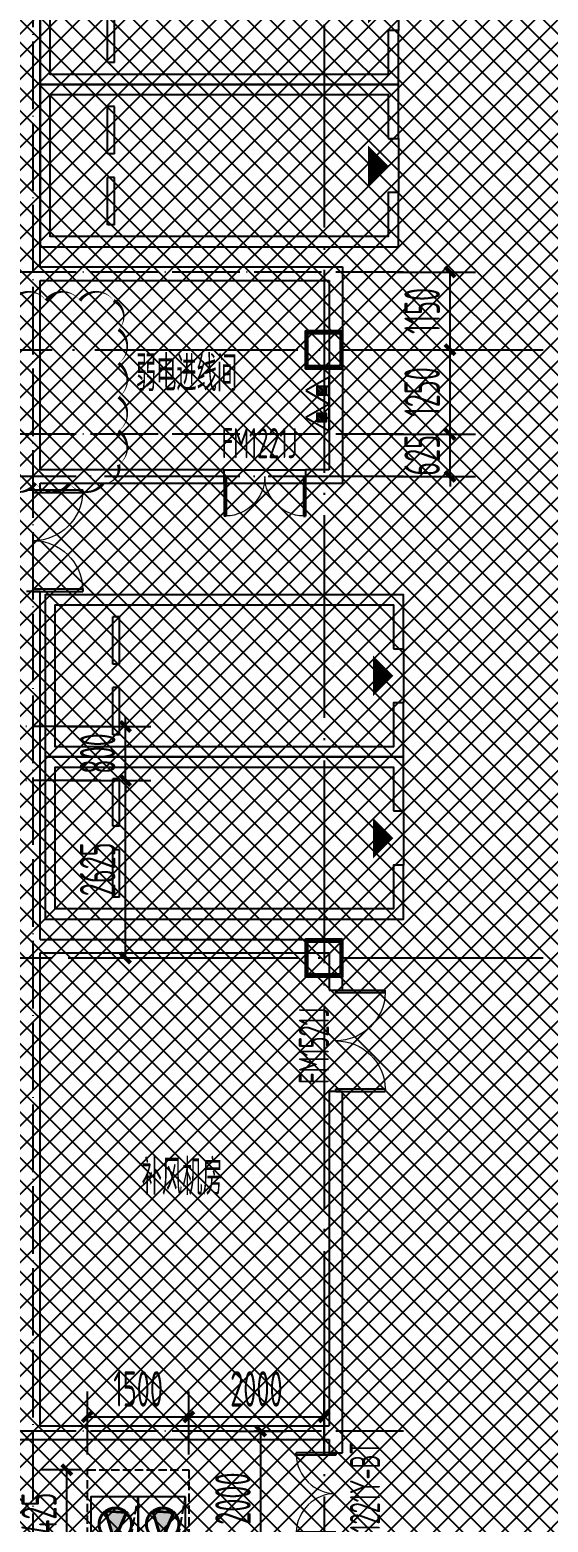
# Model space of a CAD drawing. Extents: x -473190 to 2138458, y -81875 to 2633646.
# Drawn here: x -9048 to -1384, y 101462 to 123544 of the extents above; entities that cross this region are included whole.
import ezdxf

# ---------------------------------------------------------------- set-up
doc = ezdxf.new("R2010")
doc.units = 0
doc.header["$LTSCALE"] = 1000
for name, pattern in [('DASH', [0.35, 0.25, -0.1]), ('DOTE', [2.42, 2, -0.2, 0.02, -0.2]), ('排水', [1.1, 1, -0.1])]:
    doc.linetypes.add(name, pattern=pattern)
for name, color, linetype in [('00-停车位', 67, 'Continuous'), ('A-COLUMN', 2, 'Continuous'), ('A-ROOM_NAME', 23, 'Continuous'), ('A-WALL', 2, 'Continuous'), ('DOOR_FIRE', 4, 'Continuous'), ('DOOR_FIRE_TEXT', 7, 'Continuous'), ('DOTE', 1, 'DOTE'), ('PUB_DIM', 3, 'Continuous'), ('W-EQUIP_灭火器', 7, 'Continuous'), ('索引线', 252, 'Continuous'), ('集水坑', 4, 'Continuous'), ('雨棚投影', 147, 'Continuous')]:
    doc.layers.add(name, color=color, linetype=linetype)
doc.layers.add('GPS-污水', color=2, linetype='排水', lineweight=40)
doc.layers.add('钢柱', color=51, linetype='Continuous', lineweight=35)
doc.styles.add('8B2_02', font='tssdeng.shx', dxfattribs={"width": 0.6, "bigfont": 'TSSDCHN.shx'})
doc.styles.add('_TCH_DIM_T3', font='tssdeng.shx', dxfattribs={"width": 0.564706, "bigfont": '@@@tssdchn.shx'})
doc.styles.add('_TCH_WINDOW', font='tssdeng.shx', dxfattribs={"width": 0.8, "height": 3.5, "bigfont": 'tssdchn.shx'})
doc.styles.get("Standard").update_dxf_attribs({"font": 'gbenor.shx', "bigfont": 'gbcbig.shx'})
doc.dimstyles.new('_TCH_ARCH&&150', dxfattribs={"dimtxt": 525, "dimasz": 150, "dimexe": 375, "dimexo": 450, "dimgap": 150, "dimtad": 1, "dimdec": 0, "dimzin": 0, "dimdsep": 46, "dimtxsty": '_TCH_DIM_T3', "dimblk": 'ARCHTICK', "dimcen": 0.09, "dimclrt": 7, "dimazin": 2, "dimtfac": 1, "dimtdec": 0, "dimtix": 1, "dimtmove": 2, "dimatfit": 3, "dimfxl": 0, "dimtolj": 1, "dimtzin": 0, "dimarcsym": 0})

# ---------------------------------------------------------------- blocks, each defined once
blk = doc.blocks.new('车位2400x5300')
at = {"layer": '00-停车位', "color": 251}
for p, q in [((-875, -1000), (-175, -1000)), ((-875, -1100), (-875, -1000)), ((-875, -1100), (-175, -1100)), ((-175, -1100), (-175, -1000)), ((175, -1000), (875, -1000)), ((175, -1100), (175, -1000)), ((175, -1100), (875, -1100)), ((875, -1100), (875, -1000)), ((400, -5300), (-400, -5300))]:
    blk.add_line(p, q, dxfattribs=at)
blk.add_lwpolyline([(400, -5150), (400, -5300), (1200, -5300), (1200, 0), (-1200, 0), (-1200, -5300), (-400, -5300), (-400, -5150), (-1050, -5150), (-1050, -150), (1050, -150), (1050, -5150), (400, -5150)], dxfattribs=at)
blk.add_lwpolyline([(0, -5150, 0, 600, 0), (0, -4850, 600, 600, 0)], format="xyseb", dxfattribs=at)
blk = doc.blocks.new('$SB01_1')
h = blk.add_hatch(color=256)
h.dxf.hatch_style = 1
h.paths.add_polyline_path([(-0.381, -0.323), (0.5, 0), (-0.381, 0.323)])
h.paths.add_polyline_path([(0, 0), (0.002, 0), (0.002, 0.001), (0, 0.001)], flags=24)
h.paths.add_polyline_path([(0, -0.002), (0.003, -0.002), (0.003, -0.001), (0, -0.001)], flags=24)
h.paths.add_polyline_path([(0, -0.003), (0.003, -0.003), (0.003, -0.002), (0, -0.002)], flags=24)
for p, q in [((0.5, 0), (-0.381, 0.323)), ((-0.381, 0.323), (-0.381, -0.323)), ((0.5, 0), (-0.381, -0.323))]:
    blk.add_line(p, q)
blk.add_circle((0, 0), 0.5)
at = {"flags": 1}
for tag, p in [('UNIT', (0, 0)), ('SPEC', (0, -0.002)), ('WHAT', (0, -0.003))]:
    blk.add_attdef(tag, p, '', height=0.001, dxfattribs=at)
blk = doc.blocks.new('人防集水坑')
at = {"layer": 'GPS-污水', "linetype": '排水'}
for p, q in [((307486, 701151), (307284, 701151)), ((307486, 700451), (307284, 700451))]:
    blk.add_line(p, q, dxfattribs=at)
for centre in [(307561, 701151), (307561, 700451)]:
    blk.add_circle(centre, 75, dxfattribs=at)
at = {"layer": '集水坑', "linetype": 'DASH', "ltscale": 0.5}
blk.add_lwpolyline([(306241, 700051), (306241, 701551), (307741, 701551), (307741, 700051)], close=True, dxfattribs=at)
at = {"layer": '集水坑', "linetype": 'Continuous', "ltscale": 0.5}
for points in [[(306641, 701501), (306641, 700801), (307341, 700801), (307341, 701501)], [(306641, 700801), (306641, 700101), (307341, 700101), (307341, 700801)]]:
    blk.add_lwpolyline(points, close=True, dxfattribs=at)
at = {"layer": '集水坑', "linetype": 'DASH', "ltscale": 0.5}
for points in [[(307341, 700801), (307237, 701397), (306641, 701501)], [(307347, 700101), (307243, 700697), (306647, 700801)]]:
    blk.add_lwpolyline(points, dxfattribs=at)
at = {"layer": 'GPS-污水', "linetype": '排水', "xscale": -480.0000000000002, "yscale": 480.0000000000002, "zscale": 480.0000000000002, "rotation": 176.2535374729293}
for p in [(307045, 701164, 0), (307045, 700464, 0)]:
    blk.add_blockref('$SB01_1', p, dxfattribs=at)
blk = doc.blocks.new('_ArchTick')
at = {"color": 0, "linetype": 'ByBlock', "const_width": 0.4}
blk.add_lwpolyline([(-0.5, -0.5), (0.5, 0.5)], dxfattribs=at)
blk = doc.blocks.new('*D5297')
at = {"layer": 'Defpoints', "color": 0, "transparency": 16777216}
for p in [(80981, -84993), (81636, -84993), (81636, -86418)]:
    blk.add_point(p, dxfattribs=at)
at = {"layer": 'PUB_DIM', "color": 0, "lineweight": -2, "transparency": 16777216}
for p, q in [((81186, -84993), (80606, -84993)), ((80981, -86418), (80981, -84993)), ((81186, -86418), (80606, -86418))]:
    blk.add_line(p, q, dxfattribs=at)
at = {"layer": 'PUB_DIM', "color": 0, "lineweight": -2, "transparency": 16777216, "xscale": 150, "yscale": 150, "zscale": 150}
for p, rotation in [((80981, -84993), 90), ((80981, -86418), 270)]:
    blk.add_blockref('_ArchTick', p, dxfattribs=dict(at, rotation=rotation))
at = {"layer": 'PUB_DIM', "color": 7, "transparency": 16777216, "insert": (80569, -85706), "char_height": 525, "attachment_point": 5, "rotation": 90, "style": '_TCH_DIM_T3'}
blk.add_mtext('\\A1;1425', dxfattribs=at)
blk = doc.blocks.new('*D5298')
at = {"layer": 'Defpoints', "color": 0, "transparency": 16777216}
for p in [(82784, -84207), (81284, -85215), (82784, -85215)]:
    blk.add_point(p, dxfattribs=at)
at = {"layer": 'PUB_DIM', "color": 0, "lineweight": -2, "transparency": 16777216}
for p, q in [((81284, -84765), (81284, -83832)), ((82784, -84765), (82784, -83832)), ((81284, -84207), (82784, -84207))]:
    blk.add_line(p, q, dxfattribs=at)
at = {"layer": 'PUB_DIM', "color": 0, "lineweight": -2, "transparency": 16777216, "xscale": 150, "yscale": 150, "zscale": 150, "rotation": 180}
blk.add_blockref('_ArchTick', (81284, -84207), dxfattribs=at)
at = {"layer": 'PUB_DIM', "color": 0, "lineweight": -2, "transparency": 16777216, "xscale": 150, "yscale": 150, "zscale": 150}
blk.add_blockref('_ArchTick', (82784, -84207), dxfattribs=at)
at = {"layer": 'PUB_DIM', "color": 7, "transparency": 16777216, "insert": (82034, -83795), "char_height": 525, "attachment_point": 5, "style": '_TCH_DIM_T3'}
blk.add_mtext('\\A1;1500', dxfattribs=at)
blk = doc.blocks.new('*D5299')
at = {"layer": 'Defpoints', "color": 0, "transparency": 16777216}
for p in [(84784, -84207), (82784, -85215), (84784, -85215)]:
    blk.add_point(p, dxfattribs=at)
at = {"layer": 'PUB_DIM', "color": 0, "lineweight": -2, "transparency": 16777216}
for p, q in [((82784, -84765), (82784, -83832)), ((84784, -84765), (84784, -83832)), ((82784, -84207), (84784, -84207))]:
    blk.add_line(p, q, dxfattribs=at)
at = {"layer": 'PUB_DIM', "color": 0, "lineweight": -2, "transparency": 16777216, "xscale": 150, "yscale": 150, "zscale": 150, "rotation": 180}
blk.add_blockref('_ArchTick', (82784, -84207), dxfattribs=at)
at = {"layer": 'PUB_DIM', "color": 0, "lineweight": -2, "transparency": 16777216, "xscale": 150, "yscale": 150, "zscale": 150}
blk.add_blockref('_ArchTick', (84784, -84207), dxfattribs=at)
at = {"layer": 'PUB_DIM', "color": 7, "transparency": 16777216, "insert": (83784, -83795), "char_height": 525, "attachment_point": 5, "style": '_TCH_DIM_T3'}
blk.add_mtext('\\A1;2000', dxfattribs=at)
blk = doc.blocks.new('A$C00330F2E')
at = {"layer": '钢柱', "color": 4, "lineweight": 35}
for points in [[(49725, -36050), (49175, -36050), (49175, -36600), (49725, -36600)], [(49695, -36570), (49205, -36570), (49205, -36080), (49695, -36080)], [(49725, -45050), (49175, -45050), (49175, -45600), (49725, -45600)], [(49695, -45570), (49205, -45570), (49205, -45080), (49695, -45080)]]:
    blk.add_lwpolyline(points, close=True, dxfattribs=at)
blk = doc.blocks.new('A$C4F5A101F')
at = {"layer": 'DOTE', "color": 16, "linetype": 'DOTE', "ltscale": 1.5}
for p, q in [((-207339.7, 16373.7), (-207339.7, -213765.2)), ((-297848.4, -39257.4), (-173939.7, -39257.4)), ((-297848.4, -48257.4), (-173939.7, -48257.4))]:
    blk.add_line(p, q, dxfattribs=at)
blk = doc.blocks.new('*D5496')
at = {"layer": 'Defpoints', "color": 0, "transparency": 16777216}
for p in [(50924, -21150), (52188, -21150), (50924, -22300)]:
    blk.add_point(p, dxfattribs=at)
at = {"layer": 'PUB_DIM', "color": 0, "lineweight": -2, "transparency": 16777216}
for p, q in [((51374, -21150), (52563, -21150)), ((52188, -22300), (52188, -21150)), ((51374, -22300), (52563, -22300))]:
    blk.add_line(p, q, dxfattribs=at)
at = {"layer": 'PUB_DIM', "color": 0, "lineweight": -2, "transparency": 16777216, "xscale": 150, "yscale": 150, "zscale": 150}
for p, rotation in [((52188, -21150), 90), ((52188, -22300), 270)]:
    blk.add_blockref('_ArchTick', p, dxfattribs=dict(at, rotation=rotation))
at = {"layer": 'PUB_DIM', "color": 7, "transparency": 16777216, "insert": (51776, -21725), "char_height": 525, "attachment_point": 5, "rotation": 90, "style": '_TCH_DIM_T3'}
blk.add_mtext('\\A1;1150', dxfattribs=at)
blk = doc.blocks.new('*D5497')
at = {"layer": 'Defpoints', "color": 0, "transparency": 16777216}
for p in [(50924, -22300), (52188, -22300), (50924, -23550)]:
    blk.add_point(p, dxfattribs=at)
at = {"layer": 'PUB_DIM', "color": 0, "lineweight": -2, "transparency": 16777216}
for p, q in [((51374, -22300), (52563, -22300)), ((52188, -23550), (52188, -22300)), ((51374, -23550), (52563, -23550))]:
    blk.add_line(p, q, dxfattribs=at)
at = {"layer": 'PUB_DIM', "color": 0, "lineweight": -2, "transparency": 16777216, "xscale": 150, "yscale": 150, "zscale": 150}
for p, rotation in [((52188, -22300), 90), ((52188, -23550), 270)]:
    blk.add_blockref('_ArchTick', p, dxfattribs=dict(at, rotation=rotation))
at = {"layer": 'PUB_DIM', "color": 7, "transparency": 16777216, "insert": (51776, -22925), "char_height": 525, "attachment_point": 5, "rotation": 90, "style": '_TCH_DIM_T3'}
blk.add_mtext('\\A1;1250', dxfattribs=at)
blk = doc.blocks.new('*D5498')
at = {"layer": 'Defpoints', "color": 0, "transparency": 16777216}
for p in [(50924, -23550), (52188, -23550), (50924, -24175)]:
    blk.add_point(p, dxfattribs=at)
at = {"layer": 'PUB_DIM', "color": 0, "lineweight": -2, "transparency": 16777216}
for p, q in [((52188, -23550), (52188, -23400)), ((51374, -23550), (52563, -23550)), ((52188, -24175), (52188, -23550)), ((51374, -24175), (52563, -24175)), ((52188, -24175), (52188, -24325))]:
    blk.add_line(p, q, dxfattribs=at)
at = {"layer": 'PUB_DIM', "color": 0, "lineweight": -2, "transparency": 16777216, "xscale": 150, "yscale": 150, "zscale": 150}
for p, rotation in [((52188, -23550), 270), ((52188, -24175), 90)]:
    blk.add_blockref('_ArchTick', p, dxfattribs=dict(at, rotation=rotation))
at = {"layer": 'PUB_DIM', "color": 7, "transparency": 16777216, "insert": (51776, -23862), "char_height": 525, "attachment_point": 5, "rotation": 90, "style": '_TCH_DIM_T3'}
blk.add_mtext('\\A1;625', dxfattribs=at)
blk = doc.blocks.new('*D5510')
at = {"layer": 'Defpoints', "color": 0, "transparency": 16777216}
for p in [(48541, -38300), (49390, -38300), (48541, -40300)]:
    blk.add_point(p, dxfattribs=at)
at = {"layer": 'PUB_DIM', "color": 0, "lineweight": -2, "transparency": 16777216}
for p, q in [((48991, -38300), (49765, -38300)), ((49390, -40300), (49390, -38300)), ((48991, -40300), (49765, -40300))]:
    blk.add_line(p, q, dxfattribs=at)
at = {"layer": 'PUB_DIM', "color": 0, "lineweight": -2, "transparency": 16777216, "xscale": 150, "yscale": 150, "zscale": 150}
for p, rotation in [((49390, -38300), 90), ((49390, -40300), 270)]:
    blk.add_blockref('_ArchTick', p, dxfattribs=dict(at, rotation=rotation))
at = {"layer": 'PUB_DIM', "color": 7, "transparency": 16777216, "insert": (48978, -39300), "char_height": 525, "attachment_point": 5, "rotation": 90, "style": '_TCH_DIM_T3'}
blk.add_mtext('\\A1;2000', dxfattribs=at)
blk = doc.blocks.new('*D5511')
at = {"layer": 'Defpoints', "color": 0, "transparency": 16777216}
for p in [(46089, -27875), (47389, -27875), (46089, -28675)]:
    blk.add_point(p, dxfattribs=at)
at = {"layer": 'PUB_DIM', "color": 0, "lineweight": -2, "transparency": 16777216}
for p, q in [((47389, -27875), (47389, -27725)), ((46539, -27875), (47764, -27875)), ((47389, -28675), (47389, -27875)), ((46539, -28675), (47764, -28675)), ((47389, -28675), (47389, -28825))]:
    blk.add_line(p, q, dxfattribs=at)
at = {"layer": 'PUB_DIM', "color": 0, "lineweight": -2, "transparency": 16777216, "xscale": 150, "yscale": 150, "zscale": 150}
for p, rotation in [((47389, -27875), 270), ((47389, -28675), 90)]:
    blk.add_blockref('_ArchTick', p, dxfattribs=dict(at, rotation=rotation))
at = {"layer": 'PUB_DIM', "color": 7, "transparency": 16777216, "insert": (46977, -28275), "char_height": 525, "attachment_point": 5, "rotation": 90, "style": '_TCH_DIM_T3'}
blk.add_mtext('\\A1;800', dxfattribs=at)
blk = doc.blocks.new('*D5512')
at = {"layer": 'Defpoints', "color": 0, "transparency": 16777216}
for p in [(46089, -28675), (47389, -28675), (46089, -31300)]:
    blk.add_point(p, dxfattribs=at)
at = {"layer": 'PUB_DIM', "color": 0, "lineweight": -2, "transparency": 16777216}
for p, q in [((46539, -28675), (47764, -28675)), ((47389, -31300), (47389, -28675)), ((46539, -31300), (47764, -31300))]:
    blk.add_line(p, q, dxfattribs=at)
at = {"layer": 'PUB_DIM', "color": 0, "lineweight": -2, "transparency": 16777216, "xscale": 150, "yscale": 150, "zscale": 150}
for p, rotation in [((47389, -28675), 90), ((47389, -31300), 270)]:
    blk.add_blockref('_ArchTick', p, dxfattribs=dict(at, rotation=rotation))
at = {"layer": 'PUB_DIM', "color": 7, "transparency": 16777216, "insert": (46977, -29988), "char_height": 525, "attachment_point": 5, "rotation": 90, "style": '_TCH_DIM_T3'}
blk.add_mtext('\\A1;2625', dxfattribs=at)
blk = doc.blocks.new('$TwtSys$00000546')
h = blk.add_hatch()
h.set_pattern_fill('ANSI31', color=256, scale=200, style=0)
h.set_pattern_definition([(45, (-38543.802, -6670.83), (-17.67767, 17.67767), [])])
h.paths.add_polyline_path([(-65, 174), (65, 174), (65, 44), (-65, 44)])
for points in [[(0, 344), (-198, 0), (198, 0)], [(-65, 174), (65, 174), (65, 44), (-65, 44)]]:
    blk.add_lwpolyline(points, close=True)
blk = doc.blocks.new('zzzzzzzzzzzzzzzz')
at = {"layer": 'A-COLUMN'}
for p, q in [((-22334, -210985), (-22884, -210985)), ((-22884, -210985), (-22884, -211535)), ((-22334, -211535), (-22334, -210985)), ((-22884, -211535), (-22334, -211535)), ((-22334, -219985), (-22884, -219985)), ((-22884, -219985), (-22884, -220535)), ((-22334, -220535), (-22334, -219985)), ((-22884, -220535), (-22334, -220535))]:
    blk.add_line(p, q, dxfattribs=at)
blk.add_blockref('A$C00330F2E', (-72059, -174935))
blk = doc.blocks.new('A$C11751E51')
blk.add_lwpolyline([(-76096.6, 88777.4, 0, 50, 0.5205671), (-75596.6, 88777.4, 0, 50, 0.5205671), (-75096.6, 88777.4, 0, 50, 0.5205671), (-74596.6, 88777.4, 0, 50, 0.5205671), (-74370.6, 89051.5, 0, 50, 0.5205671), (-74370.6, 89551.5, 0, 50, 0.5205671), (-74370.6, 90051.5, 0, 50, 0.5205671), (-74370.6, 90551.5, 0, 50, 0.5205671), (-74370.6, 91051.5, 0, 50, 0.5205671), (-74442.4, 91479.7, 0, 50, 0.5205671), (-74942.4, 91479.7, 0, 50, 0.5205671), (-75442.4, 91479.7, 0, 50, 0.5205671), (-75942.4, 91479.7, 0, 50, 0.5205671)], format="xyseb")
blk = doc.blocks.new('ADFASDF')
h = blk.add_hatch()
h.set_pattern_fill('ANSI37', color=8, scale=150)
h.set_pattern_definition([(45, (0, 0), (-168.3798, 168.3798), []), (135, (0, 0), (-168.3798, -168.3798), [])])
h.paths.add_polyline_path([(521397, 239186), (521397, 224886), (539697, 224886), (539697, 169261), (524947, 169261), (524947, 171211), (527822, 171211), (527922, 176611), (501318, 176611), (501125, 109884), (530547, 109887), (530547, 107449), (538188, 100503), (536147, 98236), (540086, 94690), (517812, 69953), (517812, 59790), (482108, 20136), (405247, 20136), (405247, 26086), (391997, 40436), (391997, 64736), (399997, 64738), (399997, 239186), (409022, 239186)])
blk = doc.blocks.new('$DorLib2D$00000002')
for p, q in [((-0.5, 0), (-0.5, 0.4875)), ((-0.475, 0.4875), (-0.5, 0.4875)), ((-0.475, 0), (-0.475, 0.4875)), ((0.475, 0), (0.475, 0.4875)), ((0.475, 0.4875), (0.5, 0.4875)), ((0.5, 0), (0.5, 0.4875)), ((-0.5, 0), (-0.475, 0)), ((0.5, 0), (0.475, 0))]:
    blk.add_line(p, q)
at = {"lineweight": 13}
for centre, start, end in [((-0.4875, 0), 0, 88.53072), ((0.4875, 0), 91.46928, 180)]:
    blk.add_arc(centre, 0.4875, start, end, dxfattribs=at)
blk = doc.blocks.new('A$C3672542B')
at = {"layer": '集水坑', "linetype": 'Continuous', "rotation": 270}
blk.add_blockref('人防集水坑', (-618767, 221247.8), dxfattribs=at)
at = {"layer": 'PUB_DIM'}
for p1, p2, distance, picture, middle in [((81283.7, -85215.4), (82783.7, -85215.4), 1008.2, '*D5298', (82033.7, -83794.7)), ((82783.7, -85215.4), (84783.7, -85215.4), 1008.2, '*D5299', (83783.7, -83794.7)), ((81636.1, -86418.2), (81636.1, -84993.2), 654.8, '*D5297', (80568.7, -85705.7))]:
    dim = blk.add_aligned_dim(p1=p1, p2=p2, distance=distance, dimstyle='_TCH_ARCH&&150', dxfattribs=at)
    dim.commit()
    dim.dimension.update_dxf_attribs({"geometry": picture, "text_midpoint": middle})
blk = doc.blocks.new('A$C2B5B1B2C')
at = {"layer": 'DOTE', "linetype": 'DOTE', "ltscale": 0.5}
for p, q in [((46025, -40517.9), (46025, 9700)), ((51500, -21150), (45025, -21150)), ((51500, -23550), (40200, -23550)), ((47025, -27875), (40200, -27875)), ((47025, -28675), (36250, -28675)), ((51500, -38300), (43700, -38300))]:
    blk.add_line(p, q, dxfattribs=at)
at = {"layer": 'DOTE'}
blk.add_line((51500, -24175), (45025, -24175), dxfattribs=at)
at = {"layer": 'PUB_DIM'}
for p1, p2, distance, picture, middle in [((50923.6, -22300), (50923.6, -21150), -1264.7, '*D5496', (51775.8, -21725)), ((50923.6, -23550), (50923.6, -22300), -1264.7, '*D5497', (51775.8, -22925)), ((50923.6, -24175), (50923.6, -23550), -1264.7, '*D5498', (51775.8, -23862.5)), ((46089.1, -28675), (46089.1, -27875), -1300, '*D5511', (46976.6, -28275)), ((46089.1, -31300), (46089.1, -28675), -1300, '*D5512', (46976.6, -29987.5)), ((48540.8, -40300), (48540.8, -38300), -849.6, '*D5510', (48978, -39300))]:
    dim = blk.add_aligned_dim(p1=p1, p2=p2, distance=distance, dimstyle='_TCH_ARCH&&150', dxfattribs=at)
    dim.commit()
    dim.dimension.update_dxf_attribs({"geometry": picture, "text_midpoint": middle})

msp = doc.modelspace()

# ---------------------------------------------------------------- linework, layer by layer
at = {"layer": 'A-WALL'}
for p, q in [((-8897.8, 120035.6), (-8897.8, 131410.6)), ((-8897.8, 120035.6), (-4422.7, 120035.6)), ((-4422.7, 120035.6), (-4422.7, 118810.6)), ((-8897.8, 119835.6), (-4622.7, 119835.6)), ((-8897.8, 118935.6), (-8897.8, 119835.6)), ((-4622.7, 119835.6), (-4622.7, 118810.6)), ((-8897.8, 117560.6), (-8897.8, 118935.6)), ((-4622.7, 118810.6), (-4622.7, 117035.6)), ((-4422.7, 118810.6), (-4422.7, 116835.6)), ((-8897.8, 117035.6), (-8897.8, 117560.6)), ((-6172.7, 117035.6), (-8897.8, 117035.6)), ((-8897.8, 116835.6), (-6172.7, 116835.6)), ((-8897.8, 116735.6), (-8897.8, 116835.6)), ((-6172.7, 116835.6), (-6172.7, 117035.6)), ((-4622.7, 117035.6), (-4972.7, 117035.6)), ((-4972.7, 117035.6), (-4972.7, 116835.6)), ((-4972.7, 116835.6), (-4422.7, 116835.6)), ((-9097.8, 116735.6), (-8897.8, 116735.6)), ((-8897.8, 115235.6), (-9097.8, 115235.6)), ((-8897.8, 113235.6), (-8897.8, 115235.6)), ((-8897.8, 112435.6), (-8897.8, 113235.6)), ((-8897.8, 110085.6), (-8897.8, 112435.6)), ((-8897.8, 110085.6), (-4422.7, 110085.6)), ((-4422.7, 109335.6), (-4422.7, 110085.6)), ((-8897.8, 109885.6), (-4622.7, 109885.6)), ((-8897.8, 106680.6), (-8897.8, 109885.6)), ((-4622.7, 109885.6), (-4622.7, 109335.6)), ((-4622.7, 109335.6), (-4422.7, 109335.6)), ((-4422.7, 107835.6), (-4622.7, 107835.6)), ((-4622.7, 107835.6), (-4622.7, 102885.6)), ((-4422.7, 102785.6), (-4422.7, 107835.6)), ((-8897.8, 102885.6), (-8897.8, 106687.7)), ((-10222.7, 102685.6), (-8997.8, 102685.6)), ((-8997.8, 102685.6), (-4622.7, 102685.6)), ((-8897.8, 102885.6), (-4622.7, 102885.6)), ((-4622.7, 102685.6), (-4622.7, 102485.6)), ((-4422.7, 102485.6), (-4422.7, 102785.6)), ((-4622.7, 102485.6), (-4422.7, 102485.6))]:
    msp.add_line(p, q, dxfattribs=at)
at = {"layer": 'DOOR_FIRE'}
for p, q in [((-6172.7, 117035.6), (-4972.7, 117035.6)), ((-6172.7, 116835.6), (-4972.7, 116835.6))]:
    msp.add_line(p, q, dxfattribs=at)

# ---------------------------------------------------------------- block references
for name, p in [('A$C11751E51', (66633.7, 28058.1)), ('A$C3672542B', (-89481.4, 187228.8)), ('ADFASDF', (-477545, -71625.7)), ('A$C2B5B1B2C', (-55022.7, 141110.6)), ('A$C00330F2E', (-54147.7, 155135.6))]:
    msp.add_blockref(name, p)
at = {"layer": '00-停车位', "rotation": 90}
for p in [(-8897.8, 123935.6), (-8897.8, 121535.6), (-8822.7, 113985.6), (-8822.7, 111585.6)]:
    msp.add_blockref('车位2400x5300', p, dxfattribs=at)
at = {"layer": 'DOOR_FIRE'}
ref = msp.add_blockref('$DorLib2D$00000002', (-5572.7, 116935.6), dxfattribs=dict(at, xscale=1200, yscale=-1200, zscale=200))
ref.add_attrib('A', 'FM1221J', (-6212.4, 117205.8), dxfattribs={"layer": 'DOOR_FIRE_TEXT', "height": 446.25, "style": '_TCH_WINDOW', "width": 0.564706})
ref = msp.add_blockref('$DorLib2D$00000002', (-8997.8, 115985.6), dxfattribs=dict(at, xscale=1500, yscale=-1500, zscale=200, rotation=90))
ref.add_attrib('A', 'FM1521J', (-9197.8, 115345.9), dxfattribs={"layer": 'DOOR_FIRE_TEXT', "height": 446.25, "rotation": 90, "style": '_TCH_WINDOW', "width": 0.564706})
ref = msp.add_blockref('$DorLib2D$00000002', (-4522.7, 108585.6), dxfattribs=dict(at, xscale=1500, yscale=-1500, zscale=200, rotation=90.00000000001204))
ref.add_attrib('A', 'FM1521J', (-4624.6, 107945.9), dxfattribs={"layer": 'DOOR_FIRE_TEXT', "height": 446.25, "rotation": 90, "style": '_TCH_WINDOW', "width": 0.564706})
ref = msp.add_blockref('$DorLib2D$00000002', (-4522.7, 101885.6), dxfattribs=dict(at, xscale=1200, yscale=1200, zscale=200, rotation=90.00000000001239))
ref.add_attrib('A', 'FM1221Y-BT', (-3869.4, 100901.8), dxfattribs={"layer": 'DOOR_FIRE_TEXT', "height": 446.25, "rotation": 90, "style": '_TCH_WINDOW', "width": 0.564706})
at = {"layer": 'W-EQUIP_灭火器', "rotation": 90}
for p in [(-4622.7, 118205.5), (-4622.7, 117808.7)]:
    msp.add_blockref('$TwtSys$00000546', p, dxfattribs=at)
at = {"layer": '索引线', "color": 0}
msp.add_blockref('zzzzzzzzzzzzzzzz', (17910.9, 330071), dxfattribs=at)
at = {"layer": '雨棚投影', "linetype": 'DASH', "lineweight": -3, "ltscale": 2}
msp.add_blockref('A$C4F5A101F', (202642, 158068), dxfattribs=at)

# ---------------------------------------------------------------- texts
at = {"layer": 'A-ROOM_NAME', "style": '8B2_02', "width": 0.6}
for s, p in [('弱电进线间', (-7479.5, 118197.7)), ('补风机房', (-7394.3, 106304.2))]:
    msp.add_text(s, height=525, dxfattribs=at).set_placement(p)

doc.saveas('drawing.dxf')
